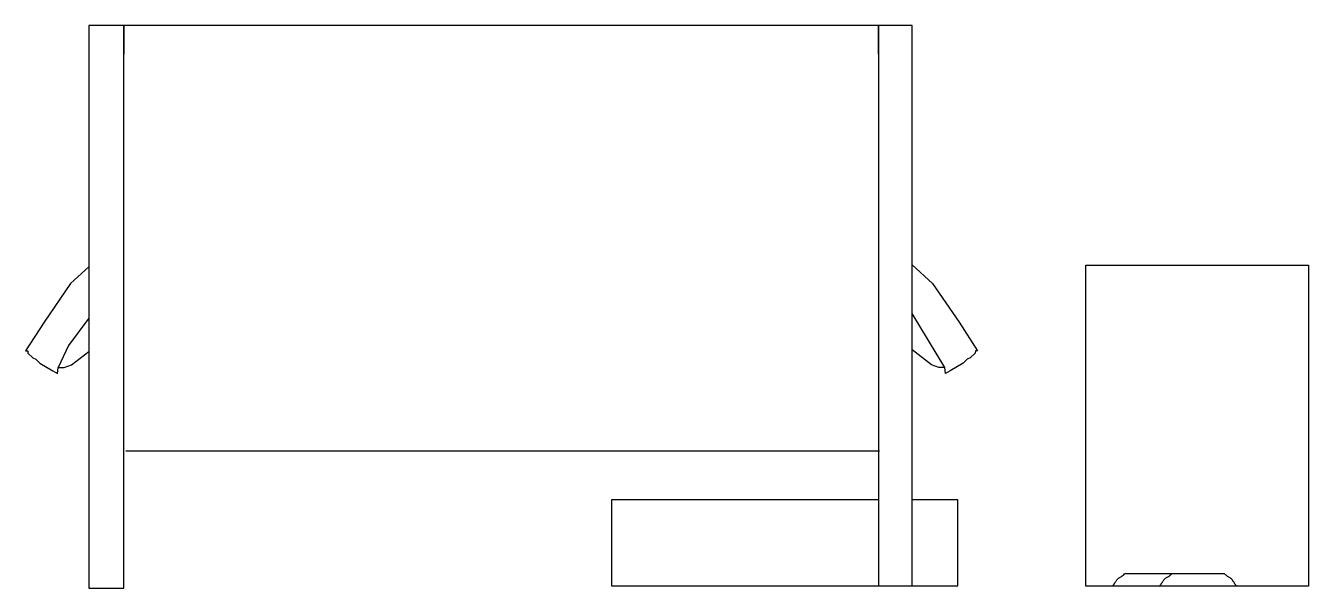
# Model space of a CAD drawing. Header units: centimetres. Extents: x 11229 to 11486, y -647 to -534.
import ezdxf

# ---------------------------------------------------------------- set-up
doc = ezdxf.new("R2010")
doc.units = ezdxf.units.CM

# ---------------------------------------------------------------- blocks, each defined once
blk = doc.blocks.new('A$C52021909')
at = {"color": 7}
for p, q in [((-72.67, 105.57), (-72.67, 99.83)), ((-79.64, 46.94), (-83.74, 41.49)), ((-83.74, 41.49), (-85.78, 37.1)), ((78.89, 20.29), (-72.26, 20.29)), ((148.12, -4.31), (128.04, -4.31))]:
    blk.add_line(p, q, dxfattribs=at)
for points in [[(-72.67, 46.94), (-72.67, 105.57), (-79.64, 105.57), (-79.64, 46.94)], [(78.69, 99.83), (78.69, 105.57), (-72.67, 105.57)], [(85.43, 46.94), (85.43, 105.57), (78.69, 105.57), (78.69, 46.94)], [(-79.64, 57.23), (-83.32, 53.91), (-88.64, 46.12), (-92.33, 40.38), (-91.92, 40.38), (-91.9, 39.97), (-90.86, 39.03), (-90.28, 38.74), (-89.46, 37.92), (-86.88, 36.43), (-85.92, 35.88), (-85.78, 37.1), (-84.6, 37.1), (-83.15, 37.57), (-79.64, 40.27)], [(85.43, 57.61), (89.54, 53.91), (94.86, 46.12), (98.54, 40.38), (98.13, 40.38), (98.12, 39.97), (97.07, 39.03), (96.5, 38.74), (95.68, 37.92), (93.1, 36.43), (92.14, 35.88), (91.99, 37.1), (90.82, 37.1), (89.36, 37.57), (85.43, 40.6)], [(155.89, -6.77), (120.25, -6.77), (120.25, 57.6), (155.89, 57.6)], [(155.89, 57.6), (164.91, 57.6), (164.91, -6.77), (155.89, -6.77)], [(-79.64, 46.94), (-79.64, -7.18), (-72.67, -7.18), (-72.67, 46.94)], [(78.69, 46.94), (78.69, -6.68), (85.43, -6.68), (85.43, 46.94)], [(91.99, 37.1), (85.43, 47.87)], [(78.69, 10.54), (25.19, 10.54), (25.19, -6.68), (94.62, -6.68), (94.62, 10.54), (85.43, 10.54)], [(125.59, -6.77), (125.73, -6.62), (125.86, -6.46), (125.97, -6.32), (126.07, -6.17), (126.16, -6.03), (126.23, -5.91), (126.3, -5.79), (126.37, -5.68), (126.43, -5.58), (126.5, -5.5), (126.56, -5.42), (126.62, -5.35), (126.69, -5.28), (126.77, -5.22), (126.86, -5.16), (126.96, -5.09), (127.07, -5.02), (127.19, -4.95), (127.32, -4.87), (127.46, -4.78), (127.6, -4.68), (127.75, -4.57), (127.9, -4.45), (128.04, -4.31)], [(135.01, -6.77), (135.16, -6.62), (135.28, -6.46), (135.39, -6.32), (135.49, -6.17), (135.58, -6.03), (135.66, -5.91), (135.73, -5.79), (135.8, -5.68), (135.86, -5.58), (135.92, -5.5), (135.98, -5.42), (136.05, -5.35), (136.12, -5.28), (136.2, -5.22), (136.28, -5.16), (136.38, -5.09), (136.49, -5.02), (136.62, -4.95), (136.75, -4.87), (136.89, -4.78), (137.03, -4.68), (137.18, -4.57), (137.32, -4.45), (137.47, -4.31)], [(150.57, -6.77), (150.43, -6.62), (150.3, -6.46), (150.19, -6.32), (150.09, -6.17), (150, -6.03), (149.93, -5.91), (149.85, -5.79), (149.79, -5.68), (149.73, -5.58), (149.66, -5.5), (149.6, -5.42), (149.54, -5.35), (149.47, -5.28), (149.39, -5.22), (149.3, -5.16), (149.2, -5.09), (149.09, -5.02), (148.97, -4.95), (148.84, -4.87), (148.7, -4.78), (148.56, -4.68), (148.41, -4.57), (148.26, -4.45), (148.12, -4.31)]]:
    blk.add_lwpolyline(points, dxfattribs=at)

msp = doc.modelspace()

# ---------------------------------------------------------------- block references
at = {"color": 7}
msp.add_blockref('A$C52021909', (11321.41, -639.8), dxfattribs=at)

doc.saveas('drawing.dxf')
